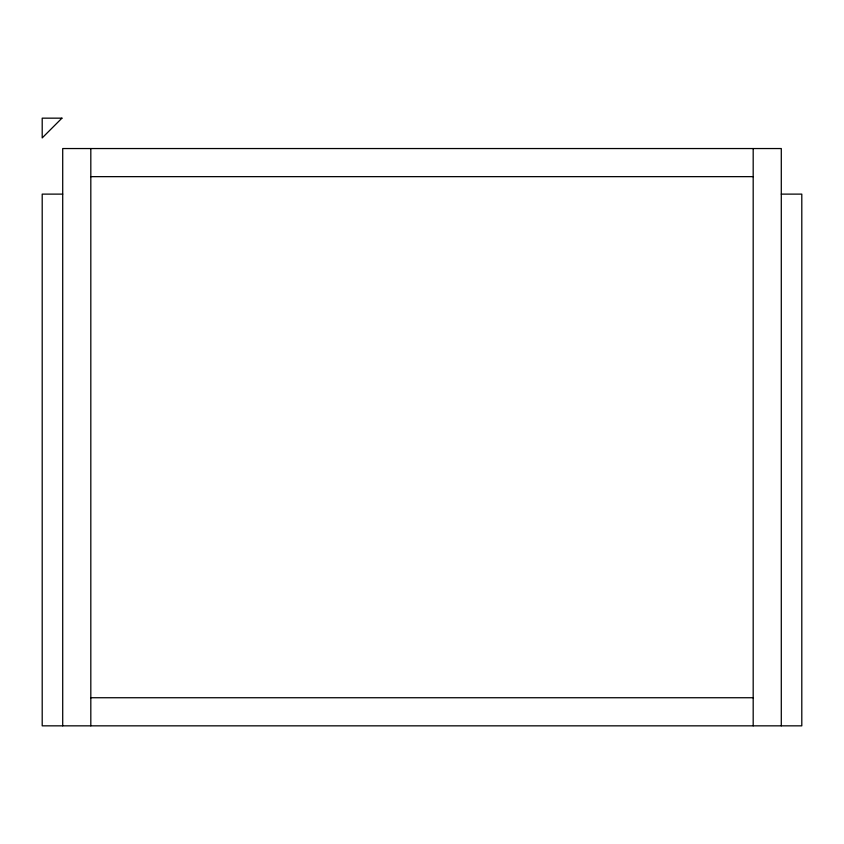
<?xml version="1.0" encoding="UTF-8"?>
<svg xmlns="http://www.w3.org/2000/svg" width="844" height="844" viewBox="0 0 844 844"><rect width="100%" height="100%" fill="white"/><g stroke="black" fill="none" stroke-linecap="round" stroke-linejoin="round"><path stroke-width="1.27" d="M90.814 176.649L753.186 176.649M62.709 194.12L42.2 194.12L42.2 725.84L801.8 725.84L801.8 194.12L781.291 194.12M90.814 697.735L753.186 697.735M781.291 725.84L781.291 148.544L62.709 148.544L62.709 725.84M753.186 148.544L753.186 725.84M90.814 148.544L90.814 725.84M61.95 118.16L42.2 137.91L42.2 118.16L61.95 118.16"/></g></svg>
